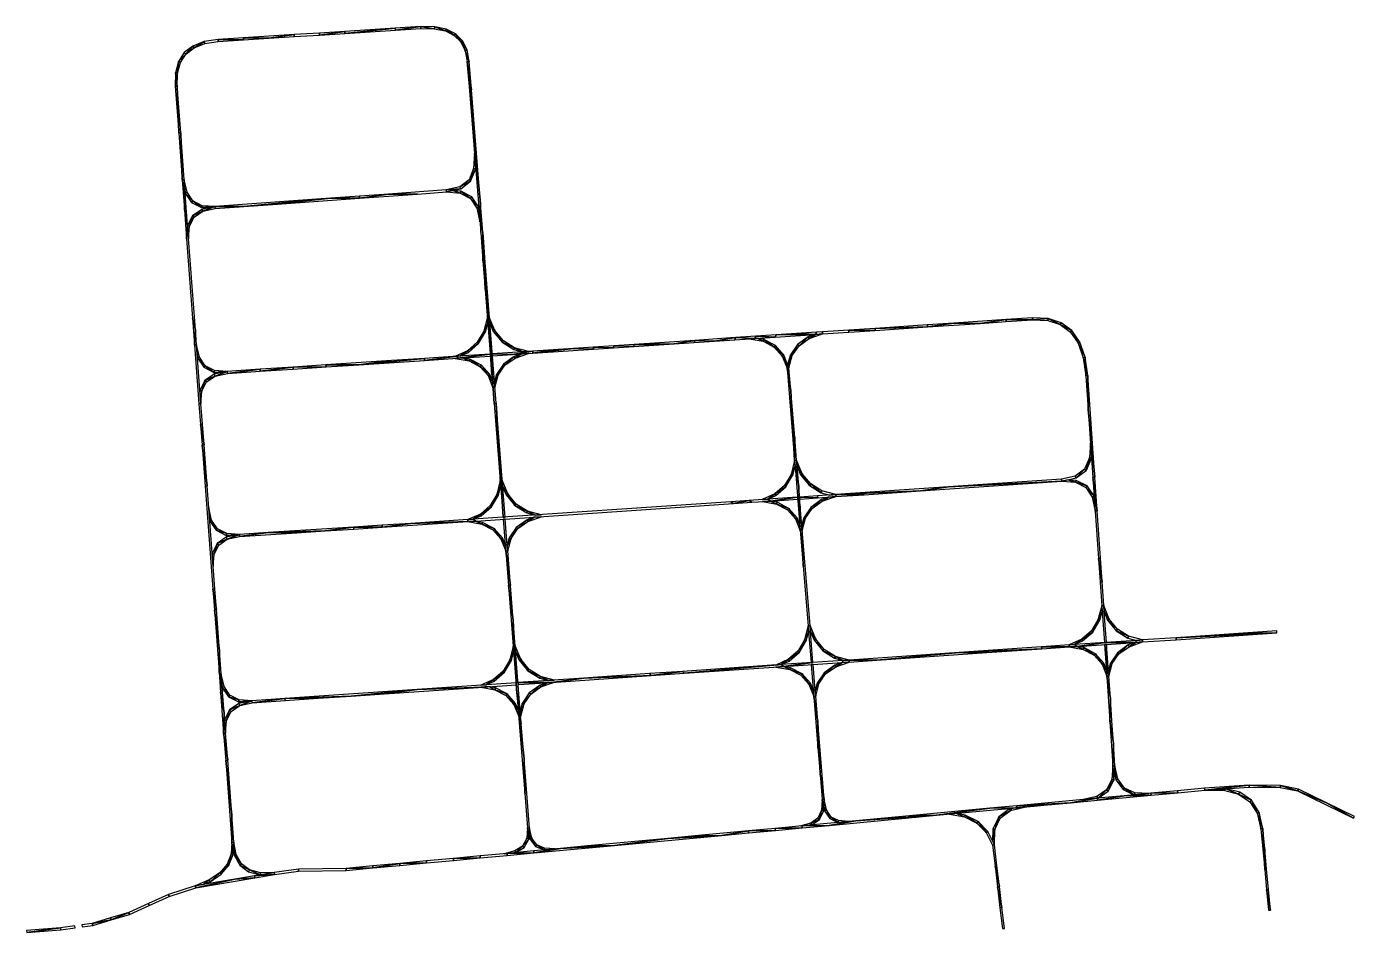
# Model space of a CAD drawing. Extents: x -4169 to 2221, y -6508 to 574.
# Drawn here: x 686 to 2014, y -3511 to -2605 of the extents above; entities that cross this region are included whole.
import ezdxf

# ---------------------------------------------------------------- set-up
doc = ezdxf.new("R2010")
doc.units = 0

msp = doc.modelspace()

# ---------------------------------------------------------------- linework, layer by layer
at = {"layer": 'mg_to_dxf', "color": 40}
for points in [[(953.34, -2613.5), (953.34, -2613.5), (902.67, -2616.74), (928.13, -2617.12)], [(928.13, -2617.12), (928.13, -2617.12), (953.46, -2615.5), (953.34, -2613.5)], [(953.34, -2613.5), (953.46, -2615.5), (978.8, -2613.88), (978.67, -2611.89)], [(978.8, -2613.88), (978.8, -2613.88), (1004, -2610.27), (978.67, -2611.89)], [(1004.13, -2612.26), (1004.13, -2612.26), (1004, -2610.27), (978.8, -2613.88)], [(1004, -2610.27), (1004, -2610.27), (1004.13, -2612.26), (1054.67, -2607.03)], [(1054.67, -2607.03), (1054.67, -2607.03), (1004.13, -2612.26), (1054.8, -2609.03)], [(1054.67, -2607.03), (1054.67, -2607.03), (1054.8, -2609.03), (1080.01, -2605.41)], [(1080.01, -2605.41), (1080.01, -2605.41), (1054.8, -2609.03), (1080.14, -2607.41)], [(1093.56, -2607.55), (1080.01, -2605.41), (1080.14, -2607.41)], [(1093.56, -2607.55), (1094.03, -2605.57), (1080.01, -2605.41)], [(1093.56, -2607.55), (1104.71, -2609.84), (1094.03, -2605.57)], [(1104.71, -2609.84), (1105.69, -2607.99), (1094.03, -2605.57)], [(1104.71, -2609.84), (1113.59, -2614.27), (1105.69, -2607.99)], [(1114.97, -2612.67), (1105.69, -2607.99), (1113.59, -2614.27)], [(1120.2, -2620.84), (1114.97, -2612.67), (1113.59, -2614.27)], [(1121.89, -2619.61), (1114.97, -2612.67), (1120.2, -2620.84)], [(845.16, -2632.89), (852.07, -2624.85), (843.56, -2631.5)], [(845.16, -2632.89), (853.3, -2626.55), (852.07, -2624.85)], [(852.07, -2624.85), (853.3, -2626.55), (863.33, -2620.47)], [(853.3, -2626.55), (864.07, -2622.38), (863.33, -2620.47)], [(863.33, -2620.47), (864.07, -2622.38), (877.46, -2620.36), (877.33, -2618.36)], [(902.67, -2616.74), (902.67, -2616.74), (877.33, -2618.36), (902.8, -2618.74)], [(902.8, -2618.74), (902.8, -2618.74), (877.33, -2618.36), (877.46, -2620.36)], [(928.13, -2617.12), (928.13, -2617.12), (902.67, -2616.74), (902.8, -2618.74)], [(1124.54, -2629.56), (1121.89, -2619.61), (1120.2, -2620.84)], [(1124.54, -2629.56), (1126.43, -2628.81), (1121.89, -2619.61)], [(1124.54, -2629.56), (1128.61, -2640.27), (1126.43, -2628.81)], [(1124.54, -2629.56), (1126.61, -2640.43), (1128.61, -2640.27)], [(837.79, -2640.4), (834.76, -2651.58), (836.75, -2652.05)], [(837.79, -2640.4), (836.75, -2652.05), (839.64, -2641.39)], [(845.16, -2632.89), (843.56, -2631.5), (837.79, -2640.4)], [(845.16, -2632.89), (837.79, -2640.4), (839.64, -2641.39)], [(1130.85, -2668.75), (1128.61, -2640.27), (1126.61, -2640.43)], [(1140.05, -2811.32), (1139.81, -2782.69), (1126.61, -2640.43)], [(1139.81, -2782.69), (1130.85, -2668.75), (1126.61, -2640.43)], [(834.76, -2651.58), (834.48, -2665.01), (836.48, -2664.86)], [(834.76, -2651.58), (836.48, -2664.86), (836.75, -2652.05)], [(837.99, -2711.83), (837.99, -2711.83), (836.48, -2664.86), (834.48, -2665.01)], [(836.48, -2664.86), (836.48, -2664.86), (837.99, -2711.83), (839.99, -2711.81)], [(837.99, -2711.83), (837.99, -2711.83), (841.5, -2758.66), (839.99, -2711.81)], [(839.99, -2711.81), (839.99, -2711.81), (841.5, -2758.66), (843.51, -2758.75)], [(1132.92, -2747.48), (1135.04, -2747.55), (1133.84, -2732.31)], [(1130.03, -2760.02), (1132.92, -2747.48), (1128.43, -2758.62)], [(1130.03, -2760.02), (1135, -2748.22), (1132.92, -2747.48)], [(1135, -2748.22), (1135.04, -2747.55), (1132.92, -2747.48)], [(843.71, -2788.23), (843.71, -2788.23), (843.51, -2758.75), (841.5, -2758.66)], [(843.71, -2788.23), (843.71, -2788.23), (846.93, -2804.38), (843.51, -2758.75)], [(846.32, -2771.1), (843.51, -2758.75), (844.5, -2771.97)], [(1119.1, -2765.73), (1130.03, -2760.02), (1128.43, -2758.62)], [(1119.1, -2765.73), (1120.1, -2767.54), (1130.03, -2760.02)], [(852.26, -2779.75), (846.32, -2771.1), (844.5, -2771.97)], [(852.26, -2779.75), (844.5, -2771.97), (850.87, -2781.29)], [(1018.8, -2775.05), (1018.8, -2775.05), (989.89, -2777.13), (1018.95, -2777.05)], [(1018.8, -2775.05), (1018.8, -2775.05), (1018.95, -2777.05), (1047.72, -2772.97)], [(1047.72, -2772.97), (1047.72, -2772.97), (1018.95, -2777.05), (1076.78, -2772.89)], [(1047.72, -2772.97), (1076.78, -2772.89), (1105.7, -2770.81), (1105.55, -2768.82)], [(1119.1, -2765.73), (1105.55, -2768.82), (1120.1, -2767.54)], [(1120.1, -2767.54), (1105.55, -2768.82), (1105.7, -2770.81)], [(1119.52, -2771.88), (1112.24, -2769.33), (1105.7, -2770.81)], [(1120.27, -2769.94), (1112.24, -2769.33), (1119.52, -2771.88)], [(1129.72, -2777.24), (1120.27, -2769.94), (1119.52, -2771.88)], [(1129.72, -2777.24), (1131.11, -2775.59), (1120.27, -2769.94)], [(1129.72, -2777.24), (1137.96, -2785.7), (1131.11, -2775.59)], [(843.71, -2788.23), (843.71, -2788.23), (845.93, -2817.8), (846.93, -2804.38)], [(852.26, -2779.75), (850.87, -2781.29), (860.85, -2786.43)], [(862, -2790.06), (861, -2788.25), (851.87, -2794.58)], [(852.26, -2779.75), (860.85, -2786.43), (861.59, -2784.51)], [(860.85, -2786.43), (874.23, -2785.45), (861.59, -2784.51)], [(860.85, -2786.43), (867.32, -2786.91), (874.23, -2785.45)], [(862, -2790.06), (874.23, -2785.45), (861, -2788.25)], [(862, -2790.06), (874.36, -2787.44), (874.23, -2785.45)], [(874.23, -2785.45), (903.28, -2785.36), (989.89, -2777.13)], [(874.36, -2787.44), (903.28, -2785.36), (874.23, -2785.45)], [(903.28, -2785.36), (932.2, -2783.29), (989.89, -2777.13)], [(932.2, -2783.29), (1018.95, -2777.05), (989.89, -2777.13)], [(1129.72, -2777.24), (1136.29, -2786.89), (1137.96, -2785.7)], [(1136.29, -2786.89), (1138.08, -2786.3), (1137.96, -2785.7)], [(1136.29, -2786.89), (1139.22, -2800.82), (1138.08, -2786.3)], [(1142.29, -2839.8), (1142.05, -2811.17), (1139.81, -2782.69), (1140.05, -2811.32)], [(851.87, -2794.58), (846.93, -2804.38), (848.86, -2805.1)], [(851.87, -2794.58), (848.86, -2805.1), (853.48, -2795.96)], [(862, -2790.06), (851.87, -2794.58), (853.48, -2795.96)], [(854.74, -2908.69), (846.93, -2804.38), (845.93, -2817.8), (851.87, -2897.07)], [(846.93, -2804.38), (847.92, -2817.62), (848.86, -2805.1)], [(1155.48, -2982.06), (1142.05, -2811.17), (1153.49, -2982.2)], [(1142.05, -2811.17), (1142.05, -2811.17), (1151.25, -2953.72), (1153.49, -2982.2)], [(1144.53, -2868.28), (1144.53, -2868.28), (1151.25, -2953.72), (1142.05, -2811.17)], [(1144.53, -2868.28), (1144.53, -2868.28), (1142.05, -2811.17), (1142.29, -2839.8)], [(853.85, -2923.5), (854.74, -2908.69), (851.87, -2897.07)], [(855.86, -2923.59), (854.74, -2908.69), (853.85, -2923.5)], [(1143.2, -2910), (1147.17, -2901.87), (1146.72, -2896.12)], [(1144.98, -2910.53), (1147.17, -2901.87), (1143.2, -2910)], [(1154.36, -2909.31), (1148.7, -2895.83), (1149.19, -2902)], [(1154.36, -2909.31), (1149.19, -2902), (1152.66, -2910.27)], [(1508.3, -2908.93), (1534.58, -2909.18), (1534.53, -2907.18)], [(1534.53, -2907.18), (1587.07, -2905.68), (1586.99, -2903.68)], [(1534.58, -2909.18), (1587.07, -2905.68), (1534.53, -2907.18)], [(1586.99, -2903.68), (1586.99, -2903.68), (1587.07, -2905.68), (1613.22, -2901.94)], [(1639.56, -2902.18), (1639.56, -2902.18), (1613.22, -2901.94), (1587.07, -2905.68)], [(1639.56, -2902.18), (1639.56, -2902.18), (1665.69, -2898.44), (1613.22, -2901.94)], [(1639.56, -2902.18), (1639.56, -2902.18), (1665.8, -2900.44), (1665.69, -2898.44)], [(1665.69, -2898.44), (1692.05, -2898.69), (1691.92, -2896.69)], [(1665.8, -2900.44), (1692.05, -2898.69), (1665.69, -2898.44)], [(1707.68, -2897.35), (1691.92, -2896.69), (1692.05, -2898.69)], [(1707.68, -2897.35), (1692.05, -2898.69), (1707.2, -2899.33)], [(1719.84, -2903.44), (1707.68, -2897.35), (1707.2, -2899.33)], [(1719.84, -2903.44), (1720.83, -2901.59), (1707.68, -2897.35)], [(1719.84, -2903.44), (1731.37, -2909.42), (1720.83, -2901.59)], [(1719.84, -2903.44), (1729.98, -2911.02), (1731.37, -2909.42)], [(1136.63, -2921.14), (1127, -2929.53), (1138.03, -2922.32)], [(1136.63, -2921.14), (1138.03, -2922.32), (1143.2, -2910)], [(1143.2, -2910), (1138.03, -2922.32), (1144.98, -2910.53)], [(1154.36, -2909.31), (1152.66, -2910.27), (1162.77, -2919.55)], [(1162.77, -2919.55), (1152.66, -2910.27), (1161.5, -2921.02)], [(1161.5, -2921.02), (1173.94, -2926.54), (1162.77, -2919.55)], [(1161.5, -2921.02), (1173.25, -2928.36), (1173.94, -2926.54)], [(1354.42, -2919.18), (1354.42, -2919.18), (1293.57, -2923.24), (1333.52, -2922.58)], [(1353.72, -2921.23), (1353.72, -2921.23), (1354.42, -2919.18), (1333.52, -2922.58)], [(1353.72, -2921.23), (1353.72, -2921.23), (1373.92, -2919.89), (1354.42, -2919.18)], [(1354.42, -2919.18), (1354.42, -2919.18), (1373.92, -2919.89), (1394.98, -2916.48)], [(1394.98, -2916.48), (1394.98, -2916.48), (1373.92, -2919.89), (1394.11, -2918.54)], [(1414.31, -2917.19), (1394.98, -2916.48), (1394.11, -2918.54)], [(1415.26, -2915.13), (1394.98, -2916.48), (1414.31, -2917.19)], [(1422.69, -2920.13), (1416.56, -2917.04), (1408.63, -2917.56)], [(1434.5, -2915.85), (1434.5, -2915.85), (1415.26, -2915.13), (1414.31, -2917.19)], [(1435.54, -2913.78), (1435.54, -2913.78), (1415.26, -2915.13), (1434.5, -2915.85)], [(1423.36, -2918.29), (1416.56, -2917.04), (1422.69, -2920.13)], [(1433.68, -2925.89), (1423.36, -2918.29), (1422.69, -2920.13)], [(1433.68, -2925.89), (1434.96, -2924.37), (1423.36, -2918.29)], [(1474.9, -2913.16), (1474.9, -2913.16), (1435.54, -2913.78), (1434.5, -2915.85)], [(1455.82, -2912.42), (1455.82, -2912.42), (1435.54, -2913.78), (1474.9, -2913.16)], [(1455.82, -2912.42), (1455.82, -2912.42), (1474.9, -2913.16), (1476.1, -2911.07)], [(1458.46, -2924.53), (1467.76, -2915.63), (1457.06, -2923.32)], [(1468.58, -2917.32), (1467.76, -2915.63), (1458.46, -2924.53)], [(1468.58, -2917.32), (1474.9, -2913.16), (1467.76, -2915.63)], [(1468.58, -2917.32), (1482.09, -2912.68), (1474.9, -2913.16)], [(1476.1, -2911.07), (1474.9, -2913.16), (1482.09, -2912.68), (1482.07, -2910.68)], [(1482.07, -2910.68), (1482.09, -2912.68), (1508.34, -2910.93), (1508.3, -2908.93)], [(1508.34, -2910.93), (1534.58, -2909.18), (1508.3, -2908.93)], [(1731.37, -2909.42), (1729.98, -2911.02), (1739.31, -2920.84)], [(1729.98, -2911.02), (1737.61, -2922.07), (1739.31, -2920.84)], [(1737.61, -2922.07), (1744.63, -2935.84), (1739.31, -2920.84)], [(1742.74, -2936.58), (1744.63, -2935.84), (1737.61, -2922.07)], [(855.86, -2923.59), (853.85, -2923.5), (858.28, -2982.64), (860.27, -2982.46)], [(858.67, -2935.94), (855.86, -2923.59), (856.85, -2936.81)], [(1083.85, -2937.2), (1083.85, -2937.2), (1084, -2939.19), (1116.73, -2935.01)], [(1116.73, -2935.01), (1116.73, -2935.01), (1084, -2939.19), (1116.88, -2937.01)], [(1127, -2929.53), (1114.33, -2935.17), (1119.72, -2934.81)], [(1116.73, -2935.01), (1116.73, -2935.01), (1116.88, -2937.01), (1149.61, -2932.83)], [(1149.61, -2932.83), (1149.61, -2932.83), (1116.88, -2937.01), (1149.76, -2934.83)], [(1127, -2929.53), (1119.72, -2934.81), (1127.84, -2931.2)], [(1138.03, -2922.32), (1127, -2929.53), (1127.84, -2931.2)], [(1171.95, -2933.35), (1171.95, -2933.35), (1192.16, -2930), (1151.6, -2932.7)], [(1171.95, -2933.35), (1171.95, -2933.35), (1151.6, -2932.7), (1151.76, -2934.69)], [(1164.26, -2944.13), (1173.56, -2935.23), (1162.86, -2942.93)], [(1164.26, -2944.13), (1174.38, -2936.93), (1173.56, -2935.23)], [(1171.95, -2933.35), (1171.95, -2933.35), (1192.15, -2932), (1192.16, -2930)], [(1173.25, -2928.36), (1181.9, -2930.68), (1173.94, -2926.54)], [(1174.38, -2936.93), (1180.69, -2932.76), (1173.56, -2935.23)], [(1173.94, -2926.54), (1181.9, -2930.68), (1187.87, -2930.28)], [(1174.38, -2936.93), (1187.89, -2932.28), (1180.69, -2932.76)], [(1252.74, -2927.96), (1232.73, -2927.29), (1192.15, -2932)], [(1232.73, -2927.29), (1212.45, -2928.64), (1192.15, -2932)], [(1212.45, -2928.64), (1192.16, -2930), (1192.15, -2932)], [(1253.01, -2925.94), (1253.01, -2925.94), (1232.73, -2927.29), (1252.74, -2927.96)], [(1253.01, -2925.94), (1253.01, -2925.94), (1252.74, -2927.96), (1272.93, -2926.62)], [(1253.01, -2925.94), (1253.01, -2925.94), (1272.93, -2926.62), (1273.29, -2924.59)], [(1293.13, -2925.27), (1273.29, -2924.59), (1272.93, -2926.62)], [(1293.57, -2923.24), (1273.29, -2924.59), (1293.13, -2925.27)], [(1313.33, -2923.92), (1313.33, -2923.92), (1293.57, -2923.24), (1293.13, -2925.27)], [(1333.52, -2922.58), (1333.52, -2922.58), (1293.57, -2923.24), (1313.33, -2923.92)], [(1433.68, -2925.89), (1443.32, -2933.83), (1434.96, -2924.37)], [(1433.68, -2925.89), (1441.6, -2934.83), (1443.32, -2933.83)], [(1441.6, -2934.83), (1447.07, -2943.23), (1443.32, -2933.83)], [(1441.6, -2934.83), (1446.46, -2946.95), (1447.07, -2943.23)], [(1449.96, -2933.76), (1447.07, -2943.23), (1448.44, -2946.65)], [(1449.96, -2933.76), (1448.44, -2946.65), (1451.75, -2934.3)], [(1457.06, -2923.32), (1449.96, -2933.76), (1451.75, -2934.3)], [(1457.06, -2923.32), (1451.75, -2934.3), (1458.46, -2924.53)], [(864.61, -2944.59), (858.67, -2935.94), (856.85, -2936.81)], [(864.61, -2944.59), (856.85, -2936.81), (863.22, -2946.13)], [(864.61, -2944.59), (863.22, -2946.13), (873.2, -2951.27)], [(864.61, -2944.59), (873.2, -2951.27), (873.94, -2949.35)], [(886.58, -2950.29), (886.58, -2950.29), (886.71, -2952.29), (919.46, -2948.11)], [(919.59, -2950.1), (919.59, -2950.1), (919.46, -2948.11), (886.71, -2952.29)], [(919.46, -2948.11), (919.46, -2948.11), (919.59, -2950.1), (952.33, -2945.93)], [(952.33, -2945.93), (952.33, -2945.93), (919.59, -2950.1), (952.48, -2947.92)], [(985.36, -2945.74), (985.36, -2945.74), (985.21, -2943.74), (952.33, -2945.93)], [(952.33, -2945.93), (952.33, -2945.93), (952.48, -2947.92), (985.36, -2945.74)], [(1050.97, -2939.38), (985.21, -2943.74), (1018.24, -2943.56)], [(985.36, -2945.74), (985.36, -2945.74), (1018.24, -2943.56), (985.21, -2943.74)], [(1084, -2939.19), (1084, -2939.19), (1083.85, -2937.2), (1018.24, -2943.56)], [(1083.85, -2937.2), (1050.97, -2939.38), (1018.24, -2943.56)], [(1128.49, -2939.74), (1122.36, -2936.64), (1114.43, -2937.17)], [(1129.16, -2937.89), (1122.36, -2936.64), (1128.49, -2939.74)], [(1139.48, -2945.49), (1129.16, -2937.89), (1128.49, -2939.74)], [(1139.48, -2945.49), (1140.76, -2943.98), (1129.16, -2937.89)], [(1139.48, -2945.49), (1149.12, -2953.43), (1140.76, -2943.98)], [(1139.48, -2945.49), (1147.4, -2954.43), (1149.12, -2953.43)], [(1164.26, -2944.13), (1162.86, -2942.93), (1155.76, -2953.37)], [(1164.26, -2944.13), (1155.76, -2953.37), (1157.55, -2953.91)], [(1446.46, -2946.95), (1448.44, -2946.65), (1447.07, -2943.23)], [(1450.34, -2969.75), (1450.34, -2969.75), (1448.44, -2946.65), (1446.46, -2946.95)], [(1450.34, -2969.75), (1450.34, -2969.75), (1446.46, -2946.95), (1454.05, -3039.35)], [(1742.74, -2936.58), (1745.36, -2954.57), (1744.63, -2935.84)], [(1744.63, -2935.84), (1745.36, -2954.57), (1747.35, -2954.43)], [(864.22, -2959.42), (859.28, -2969.22), (861.21, -2969.94)], [(864.22, -2959.42), (861.21, -2969.94), (865.82, -2960.81)], [(874.35, -2954.9), (873.35, -2953.1), (864.22, -2959.42)], [(874.35, -2954.9), (864.22, -2959.42), (865.82, -2960.81)], [(873.2, -2951.27), (886.58, -2950.29), (873.94, -2949.35)], [(873.2, -2951.27), (879.67, -2951.76), (886.58, -2950.29)], [(874.35, -2954.9), (886.58, -2950.29), (873.35, -2953.1)], [(874.35, -2954.9), (886.71, -2952.29), (886.58, -2950.29)], [(1147.4, -2954.43), (1151.74, -2960), (1149.12, -2953.43)], [(1147.4, -2954.43), (1152.26, -2966.56), (1151.74, -2960)], [(1155.76, -2953.37), (1153.8, -2960.72), (1154.24, -2966.25)], [(1155.76, -2953.37), (1154.24, -2966.25), (1157.55, -2953.91)], [(1747.71, -2988.44), (1747.71, -2988.44), (1747.35, -2954.43), (1745.36, -2954.57)], [(1754.38, -3055.86), (1754.38, -3055.86), (1747.35, -2954.43), (1747.71, -2988.44)], [(859.28, -2969.22), (860.27, -2982.46), (861.21, -2969.94)], [(1454.14, -3015.96), (1454.14, -3015.96), (1450.34, -2969.75), (1454.05, -3039.35)], [(858.28, -2982.64), (859.82, -3003.23), (861.81, -3003.04), (860.27, -2982.46)], [(1160.21, -3067.65), (1155.48, -2982.06), (1153.49, -2982.2)], [(1164.44, -3095.99), (1155.48, -2982.06), (1162.44, -3096.13)], [(1162.44, -3096.13), (1155.48, -2982.06), (1160.21, -3067.65)], [(1754.38, -3055.86), (1754.38, -3055.86), (1747.71, -2988.44), (1752.4, -3056.16)], [(861.81, -3003.04), (859.82, -3003.23), (863.35, -3023.63)], [(859.82, -3003.23), (861.36, -3023.81), (863.35, -3023.63)], [(863.35, -3023.63), (861.36, -3023.81), (866.44, -3064.8)], [(861.36, -3023.81), (864.45, -3064.98), (866.44, -3064.8)], [(1454.14, -3015.96), (1454.14, -3015.96), (1454.05, -3039.35), (1456.04, -3039.07)], [(1749.09, -3036.7), (1751.06, -3036.77), (1750, -3021.53)], [(1450.58, -3053.21), (1454.51, -3045.13), (1454.05, -3039.35)], [(1456.53, -3045.23), (1456.04, -3039.07), (1454.05, -3039.35), (1454.51, -3045.13)], [(1461.74, -3052.52), (1456.04, -3039.07), (1456.53, -3045.23)], [(1749.09, -3036.7), (1743.96, -3047.83), (1745.56, -3049.23)], [(1749.09, -3036.7), (1745.56, -3049.23), (1751.06, -3036.77)], [(1751.06, -3036.77), (1745.56, -3049.23), (1751.02, -3037.44)], [(1450.58, -3053.21), (1444.01, -3064.35), (1452.36, -3053.74)], [(1452.36, -3053.74), (1444.01, -3064.35), (1445.41, -3065.53)], [(1450.58, -3053.21), (1452.36, -3053.74), (1454.51, -3045.13)], [(1458.15, -3065.13), (1458.15, -3065.13), (1454.51, -3045.13), (1459.39, -3104.98)], [(1458.15, -3065.13), (1458.15, -3065.13), (1456.53, -3045.23), (1454.51, -3045.13)], [(1461.74, -3052.52), (1456.53, -3045.23), (1460.05, -3053.48)], [(1461.74, -3052.52), (1460.05, -3053.48), (1468.89, -3064.23)], [(1461.74, -3052.52), (1468.89, -3064.23), (1470.15, -3062.76)], [(1721.08, -3058.03), (1721.21, -3060.02), (1735.62, -3056.75), (1734.62, -3054.94)], [(1743.96, -3047.83), (1734.62, -3054.94), (1735.62, -3056.75)], [(1743.96, -3047.83), (1735.62, -3056.75), (1745.56, -3049.23)], [(866.44, -3064.8), (864.45, -3064.98), (872.16, -3167.9), (874.15, -3167.72)], [(1156.04, -3073.3), (1160.01, -3065.17), (1159.56, -3059.41)], [(1157.82, -3073.83), (1160.01, -3065.17), (1156.04, -3073.3)], [(1167.19, -3072.61), (1161.54, -3059.13), (1162.03, -3065.3)], [(1167.19, -3072.61), (1162.03, -3065.3), (1165.5, -3073.57)], [(1444.01, -3064.35), (1434.39, -3072.74), (1445.41, -3065.53)], [(1445.41, -3065.53), (1434.39, -3072.74), (1435.23, -3074.41)], [(1458.15, -3065.13), (1458.15, -3065.13), (1459.39, -3104.98), (1459.77, -3085.03)], [(1468.89, -3064.23), (1480.63, -3071.57), (1470.15, -3062.76)], [(1470.15, -3062.76), (1480.63, -3071.57), (1481.32, -3069.75)], [(1608.16, -3065.74), (1608.16, -3065.74), (1495.25, -3073.46), (1579.99, -3069.67)], [(1608.16, -3065.74), (1608.16, -3065.74), (1579.99, -3069.67), (1721.21, -3060.02)], [(1721.08, -3058.03), (1721.08, -3058.03), (1608.16, -3065.74), (1721.21, -3060.02)], [(1735.05, -3061.1), (1727.76, -3058.54), (1721.21, -3060.02)], [(1735.05, -3061.1), (1735.79, -3059.15), (1727.76, -3058.54)], [(1735.05, -3061.1), (1746.64, -3064.8), (1735.79, -3059.15)], [(1745.25, -3066.45), (1746.64, -3064.8), (1735.05, -3061.1)], [(1745.25, -3066.45), (1753.62, -3074.97), (1746.64, -3064.8)], [(1751.82, -3076.1), (1753.62, -3074.97), (1745.25, -3066.45)], [(1754.38, -3055.86), (1754.38, -3055.86), (1752.4, -3056.16), (1756.73, -3089.67)], [(1754.75, -3090.03), (1756.73, -3089.67), (1752.4, -3056.16)], [(1393.01, -3082.38), (1390.33, -3080.55), (1132.6, -3098.09), (1135.17, -3099.93)], [(1149.47, -3084.44), (1150.87, -3085.62), (1156.04, -3073.3)], [(1156.04, -3073.3), (1150.87, -3085.62), (1157.82, -3073.83)], [(1167.19, -3072.61), (1165.5, -3073.57), (1174.34, -3084.32)], [(1167.19, -3072.61), (1174.34, -3084.32), (1175.61, -3082.85)], [(1408.74, -3079.3), (1390.33, -3080.55), (1393.01, -3082.38)], [(1411.42, -3081.12), (1408.74, -3079.3), (1393.01, -3082.38)], [(1427.15, -3078.05), (1408.74, -3079.3), (1411.42, -3081.12), (1429.84, -3079.87)], [(1434.39, -3072.74), (1421.72, -3078.41), (1427.15, -3078.05)], [(1421.86, -3080.41), (1435.88, -3082.95), (1429.84, -3079.87)], [(1435.23, -3074.41), (1434.39, -3072.74), (1427.15, -3078.05)], [(1427.15, -3078.05), (1429.84, -3079.87), (1456.99, -3076.04)], [(1429.84, -3079.87), (1457.15, -3078.03), (1456.99, -3076.04)], [(1429.84, -3079.87), (1435.88, -3082.95), (1436.55, -3081.1)], [(1448.14, -3087.19), (1436.55, -3081.1), (1435.88, -3082.95)], [(1477.12, -3074.68), (1458.98, -3075.9), (1477.2, -3076.68)], [(1477.2, -3076.68), (1458.98, -3075.9), (1459.14, -3077.9)], [(1471.65, -3087.34), (1480.95, -3078.44), (1470.24, -3086.14)], [(1471.65, -3087.34), (1481.76, -3080.13), (1480.95, -3078.44)], [(1495.25, -3075.46), (1495.25, -3073.46), (1477.12, -3074.68), (1477.2, -3076.68)], [(1480.63, -3071.57), (1489.31, -3073.86), (1495.25, -3073.46), (1481.32, -3069.75)], [(1481.76, -3080.13), (1488.05, -3075.95), (1480.95, -3078.44)], [(1481.76, -3080.13), (1495.25, -3075.46), (1488.05, -3075.95)], [(1579.99, -3069.67), (1579.99, -3069.67), (1495.25, -3073.46), (1523.5, -3073.53)], [(1523.5, -3073.53), (1523.5, -3073.53), (1495.25, -3073.46), (1495.25, -3075.46)], [(1751.82, -3076.1), (1753.75, -3075.58), (1753.62, -3074.97)], [(1751.82, -3076.1), (1754.75, -3090.03), (1753.75, -3075.58)], [(870.88, -3098.94), (868.07, -3086.59), (869.06, -3099.81)], [(1139.84, -3092.83), (1127.19, -3098.45), (1132.6, -3098.09)], [(1139.84, -3092.83), (1132.6, -3098.09), (1140.68, -3094.5)], [(1149.47, -3084.44), (1139.84, -3092.83), (1150.87, -3085.62)], [(1150.87, -3085.62), (1139.84, -3092.83), (1140.68, -3094.5)], [(1174.34, -3084.32), (1186.78, -3089.84), (1175.61, -3082.85)], [(1174.34, -3084.32), (1186.09, -3091.66), (1186.78, -3089.84)], [(1186.09, -3091.66), (1194.66, -3093.93), (1186.78, -3089.84)], [(1186.78, -3089.84), (1194.66, -3093.93), (1200.67, -3093.52)], [(1448.14, -3087.19), (1435.88, -3082.95), (1446.87, -3088.7)], [(1454.79, -3097.64), (1448.14, -3087.19), (1446.87, -3088.7)], [(1454.79, -3097.64), (1456.5, -3096.64), (1448.14, -3087.19)], [(1459.77, -3085.03), (1459.39, -3104.98), (1461.4, -3104.93)], [(1471.65, -3087.34), (1470.24, -3086.14), (1463.14, -3096.58)], [(1471.65, -3087.34), (1463.14, -3096.58), (1464.94, -3097.12)], [(1754.75, -3090.03), (1758.03, -3137.33), (1760.01, -3137), (1756.73, -3089.67)], [(870.88, -3098.94), (869.06, -3099.81), (875.43, -3109.13)], [(870.88, -3098.94), (875.43, -3109.13), (876.82, -3107.59)], [(875.43, -3109.13), (886.15, -3112.35), (876.82, -3107.59)], [(984.56, -3109.72), (984.56, -3109.72), (1012.99, -3105.87), (927.34, -3111.43)], [(1013.1, -3107.86), (1013.1, -3107.86), (1012.99, -3105.87), (984.56, -3109.72)], [(1041.54, -3104.01), (1012.99, -3105.87), (1041.65, -3106.01)], [(1012.99, -3105.87), (1012.99, -3105.87), (1013.1, -3107.86), (1041.65, -3106.01)], [(1070.09, -3102.16), (1041.54, -3104.01), (1041.65, -3106.01)], [(1127.28, -3100.45), (1070.09, -3102.16), (1041.65, -3106.01)], [(1127.19, -3098.45), (1070.09, -3102.16), (1127.28, -3100.45)], [(1135.17, -3099.93), (1132.6, -3098.09), (1127.19, -3098.45), (1127.28, -3100.45)], [(1141.33, -3103.04), (1135.17, -3099.93), (1127.28, -3100.45)], [(1142, -3101.19), (1135.17, -3099.93), (1141.33, -3103.04)], [(1153.6, -3107.28), (1142, -3101.19), (1141.33, -3103.04)], [(1153.6, -3107.28), (1141.33, -3103.04), (1152.32, -3108.79)], [(1160.24, -3117.73), (1153.6, -3107.28), (1152.32, -3108.79)], [(1160.24, -3117.73), (1161.96, -3116.73), (1153.6, -3107.28)], [(1164.58, -3123.3), (1166.64, -3124.02), (1164.6, -3097.99), (1162.6, -3098.12)], [(1175.7, -3106.23), (1168.59, -3116.67), (1170.39, -3117.21)], [(1177.1, -3107.43), (1175.7, -3106.23), (1170.39, -3117.21)], [(1177.1, -3107.43), (1186.4, -3098.53), (1175.7, -3106.23)], [(1177.1, -3107.43), (1187.22, -3100.22), (1186.4, -3098.53)], [(1187.22, -3100.22), (1193.48, -3096.02), (1186.4, -3098.53)], [(1187.22, -3100.22), (1200.72, -3095.52), (1193.48, -3096.02)], [(1454.79, -3097.64), (1459.17, -3103.22), (1456.5, -3096.64)], [(1454.79, -3097.64), (1459.69, -3109.76), (1459.17, -3103.22)], [(1459.39, -3104.98), (1462.65, -3144.88), (1461.4, -3104.93)], [(1463.14, -3096.58), (1461.22, -3103.79), (1461.68, -3109.44)], [(1461.4, -3104.93), (1462.65, -3144.88), (1464.64, -3144.73)], [(1463.14, -3096.58), (1461.68, -3109.44), (1464.94, -3097.12)], [(875.43, -3109.13), (885.41, -3114.27), (886.15, -3112.35)], [(886.56, -3117.9), (885.56, -3116.09), (876.43, -3122.42)], [(886.56, -3117.9), (876.43, -3122.42), (878.03, -3123.8)], [(885.41, -3114.27), (898.79, -3113.29), (886.15, -3112.35)], [(885.41, -3114.27), (891.88, -3114.75), (898.79, -3113.29)], [(886.56, -3117.9), (898.79, -3113.29), (885.56, -3116.09)], [(886.56, -3117.9), (898.92, -3115.28), (898.79, -3113.29)], [(927.34, -3111.43), (927.34, -3111.43), (898.79, -3113.29), (898.92, -3115.28)], [(927.34, -3111.43), (927.34, -3111.43), (898.92, -3115.28), (956.01, -3111.57)], [(984.56, -3109.72), (984.56, -3109.72), (927.34, -3111.43), (956.01, -3111.57)], [(1160.24, -3117.73), (1164.58, -3123.3), (1161.96, -3116.73)], [(1160.24, -3117.73), (1165.1, -3129.86), (1164.58, -3123.3)], [(1170.39, -3117.21), (1168.59, -3116.67), (1166.64, -3124.02)], [(1170.39, -3117.21), (1166.64, -3124.02), (1167.08, -3129.55)], [(876.43, -3122.42), (871.49, -3132.22), (873.42, -3132.94)], [(871.49, -3132.22), (872.48, -3145.46), (873.42, -3132.94)], [(876.43, -3122.42), (873.42, -3132.94), (878.03, -3123.8)], [(1166.64, -3124.02), (1164.58, -3123.3), (1165.1, -3129.86), (1167.08, -3129.55)], [(1169.8, -3164.21), (1169.8, -3164.21), (1167.08, -3129.55), (1165.1, -3129.86)], [(1169.8, -3164.21), (1169.8, -3164.21), (1165.1, -3129.86), (1167.82, -3164.46)], [(1462.65, -3144.88), (1467.52, -3204.72), (1469.51, -3204.43), (1464.64, -3144.73)], [(1760.01, -3137), (1758.03, -3137.33), (1761.65, -3160.67)], [(1758.03, -3137.33), (1759.67, -3160.97), (1761.65, -3160.67)], [(1761.65, -3160.67), (1759.67, -3160.97), (1761.31, -3184.62), (1763.29, -3184.34)], [(872.16, -3167.9), (872.16, -3167.9), (875.69, -3188.3), (874.15, -3167.72)], [(873.7, -3188.48), (873.7, -3188.48), (875.69, -3188.3), (872.16, -3167.9)], [(1172.53, -3198.86), (1172.53, -3198.86), (1169.8, -3164.21), (1167.82, -3164.46)], [(1172.53, -3198.86), (1172.53, -3198.86), (1167.82, -3164.46), (1173.26, -3233.68)], [(1757.46, -3198.55), (1761.73, -3190.39), (1761.31, -3184.62)], [(1763.75, -3190.52), (1763.29, -3184.34), (1761.31, -3184.62), (1761.73, -3190.39)], [(1768.62, -3197.85), (1763.29, -3184.34), (1763.75, -3190.52)], [(873.7, -3188.48), (873.7, -3188.48), (878.77, -3229.47), (875.69, -3188.3)], [(878.32, -3250.23), (878.32, -3250.23), (878.77, -3229.47), (873.7, -3188.48)], [(1175.98, -3268.28), (1175.98, -3268.28), (1172.53, -3198.86), (1173.26, -3233.68)], [(1172.53, -3198.86), (1172.53, -3198.86), (1175.98, -3268.28), (1180.7, -3302.83)], [(1752.29, -3210.86), (1757.46, -3198.55), (1750.89, -3209.68)], [(1752.29, -3210.86), (1759.24, -3199.07), (1757.46, -3198.55)], [(1759.24, -3199.07), (1761.73, -3190.39), (1757.46, -3198.55)], [(1761.73, -3190.39), (1763.89, -3221.37), (1765.88, -3221.24), (1763.75, -3190.52)], [(1768.62, -3197.85), (1763.75, -3190.52), (1766.92, -3198.81)], [(1768.62, -3197.85), (1766.92, -3198.81), (1777.03, -3208.09)], [(1777.03, -3208.09), (1766.92, -3198.81), (1775.77, -3209.56)], [(1464.06, -3218.59), (1467.99, -3210.49), (1467.52, -3204.72)], [(1465.84, -3219.12), (1467.99, -3210.49), (1464.06, -3218.59)], [(1467.99, -3210.49), (1470, -3210.59), (1469.51, -3204.43), (1467.52, -3204.72)], [(1470, -3210.59), (1467.99, -3210.49), (1470.46, -3241.42), (1472.45, -3241.29)], [(1475.21, -3217.9), (1469.51, -3204.43), (1470, -3210.59)], [(1475.21, -3217.9), (1470, -3210.59), (1473.52, -3218.86)], [(1741.27, -3218.07), (1752.29, -3210.86), (1750.89, -3209.68)], [(1741.27, -3218.07), (1742.11, -3219.74), (1752.29, -3210.86)], [(1775.77, -3209.56), (1788.2, -3215.08), (1777.03, -3208.09)], [(1775.77, -3209.56), (1787.51, -3216.9), (1788.2, -3215.08)], [(1835.75, -3218.49), (1936.56, -3211.58), (1835.69, -3216.49)], [(1835.69, -3216.49), (1936.56, -3211.58), (1869.27, -3214.19)], [(1869.27, -3214.19), (1936.56, -3211.58), (1902.85, -3211.88)], [(1902.85, -3211.88), (1936.56, -3211.58), (1936.43, -3209.58)], [(1169.05, -3238.75), (1173.02, -3230.62), (1172.57, -3224.86)], [(1180.2, -3238.06), (1174.55, -3224.58), (1175.04, -3230.75)], [(1458.89, -3230.91), (1464.06, -3218.59), (1457.49, -3229.73)], [(1458.89, -3230.91), (1465.84, -3219.12), (1464.06, -3218.59)], [(1475.21, -3217.9), (1473.52, -3218.86), (1483.63, -3228.14)], [(1483.63, -3228.14), (1473.52, -3218.86), (1482.36, -3229.61)], [(1618.65, -3231.3), (1618.65, -3231.3), (1701.2, -3227.64), (1701.1, -3225.64)], [(1646.21, -3231.41), (1646.21, -3231.41), (1701.2, -3227.64), (1618.65, -3231.3)], [(1701.1, -3225.64), (1701.1, -3225.64), (1728.7, -3225.75), (1728.58, -3223.75)], [(1701.1, -3225.64), (1701.1, -3225.64), (1701.2, -3227.64), (1728.7, -3225.75)], [(1741.27, -3218.07), (1728.58, -3223.75), (1734.01, -3223.39)], [(1734.01, -3223.39), (1728.58, -3223.75), (1728.7, -3225.75), (1736.73, -3225.21)], [(1742.75, -3228.28), (1736.73, -3225.21), (1728.7, -3225.75)], [(1741.27, -3218.07), (1734.01, -3223.39), (1742.11, -3219.74)], [(1734.01, -3223.39), (1736.73, -3225.21), (1765.08, -3221.29)], [(1736.73, -3225.21), (1794.93, -3221.28), (1765.08, -3221.29)], [(1743.42, -3226.43), (1736.73, -3225.21), (1742.75, -3228.28)], [(1753.74, -3234.04), (1743.42, -3226.43), (1742.75, -3228.28)], [(1753.74, -3234.04), (1755.02, -3232.52), (1743.42, -3226.43)], [(1764.02, -3223.37), (1766.37, -3255.12), (1766.02, -3223.23)], [(1765.08, -3221.29), (1794.93, -3221.28), (1796.15, -3219.19)], [(1766.37, -3255.12), (1766.37, -3255.12), (1768.36, -3254.81), (1766.02, -3223.23)], [(1778.53, -3232.68), (1787.82, -3223.77), (1777.12, -3231.47)], [(1788.64, -3225.47), (1787.82, -3223.77), (1778.53, -3232.68)], [(1787.51, -3216.9), (1796.15, -3219.19), (1802.11, -3218.79), (1788.2, -3215.08)], [(1788.64, -3225.47), (1794.93, -3221.28), (1787.82, -3223.77)], [(1788.64, -3225.47), (1802.15, -3220.79), (1794.93, -3221.28)], [(1796.15, -3219.19), (1794.93, -3221.28), (1802.15, -3220.79), (1802.11, -3218.79)], [(1802.11, -3218.79), (1802.15, -3220.79), (1835.75, -3218.49), (1835.69, -3216.49)], [(881.86, -3270.64), (881.86, -3270.64), (878.77, -3229.47), (878.32, -3250.23)], [(1162.48, -3249.89), (1163.87, -3251.07), (1169.05, -3238.75)], [(1169.05, -3238.75), (1163.87, -3251.07), (1170.83, -3239.28)], [(1170.83, -3239.28), (1173.02, -3230.62), (1169.05, -3238.75)], [(1180.2, -3238.06), (1175.04, -3230.75), (1178.51, -3239.02)], [(1180.2, -3238.06), (1178.51, -3239.02), (1187.35, -3249.77)], [(1180.2, -3238.06), (1187.35, -3249.77), (1188.62, -3248.3)], [(1447.86, -3238.12), (1435.18, -3243.8), (1440.61, -3243.43)], [(1447.86, -3238.12), (1440.61, -3243.43), (1448.7, -3239.79)], [(1501.53, -3241.33), (1502.75, -3239.24), (1471.68, -3241.34), (1443.27, -3245.26)], [(1447.86, -3238.12), (1458.89, -3230.91), (1457.49, -3229.73)], [(1447.86, -3238.12), (1448.7, -3239.79), (1458.89, -3230.91)], [(1482.36, -3229.61), (1494.8, -3235.13), (1483.63, -3228.14)], [(1482.36, -3229.61), (1494.11, -3236.95), (1494.8, -3235.13)], [(1494.11, -3236.95), (1502.75, -3239.24), (1494.8, -3235.13)], [(1494.8, -3235.13), (1502.75, -3239.24), (1508.73, -3238.84)], [(1495.24, -3245.52), (1508.73, -3240.84), (1501.53, -3241.33)], [(1508.73, -3238.84), (1502.75, -3239.24), (1501.53, -3241.33), (1508.73, -3240.84)], [(1536.23, -3238.96), (1536.23, -3238.96), (1618.65, -3231.3), (1508.73, -3238.84)], [(1536.23, -3238.96), (1536.23, -3238.96), (1508.73, -3238.84), (1508.73, -3240.84)], [(1646.21, -3231.41), (1646.21, -3231.41), (1618.65, -3231.3), (1536.23, -3238.96)], [(1753.74, -3234.04), (1761.67, -3242.98), (1755.02, -3232.52)], [(1761.67, -3242.98), (1763.38, -3241.97), (1755.02, -3232.52)], [(1777.12, -3231.47), (1770.02, -3241.91), (1771.81, -3242.45)], [(1777.12, -3231.47), (1771.81, -3242.45), (1778.53, -3232.68)], [(879.87, -3270.82), (879.87, -3270.82), (881.86, -3270.64), (878.32, -3250.23)], [(883.34, -3265.29), (880.53, -3252.94), (881.52, -3266.16)], [(1162.48, -3249.89), (1152.85, -3258.28), (1163.87, -3251.07)], [(1163.87, -3251.07), (1152.85, -3258.28), (1153.69, -3259.95)], [(1187.35, -3249.77), (1199.79, -3255.29), (1188.62, -3248.3)], [(1187.35, -3249.77), (1199.1, -3257.11), (1199.79, -3255.29)], [(1243.24, -3256.94), (1243.24, -3256.94), (1310.44, -3254.35), (1309.03, -3252.44)], [(1341.92, -3250.19), (1309.03, -3252.44), (1310.44, -3254.35)], [(1343.65, -3252.08), (1341.92, -3250.19), (1310.44, -3254.35)], [(1440.61, -3243.43), (1374.82, -3247.94), (1341.92, -3250.19), (1343.65, -3252.08)], [(1443.27, -3245.26), (1440.61, -3243.43), (1343.65, -3252.08)], [(1435.31, -3245.8), (1449.35, -3248.33), (1443.27, -3245.26)], [(1471.68, -3241.34), (1440.61, -3243.43), (1443.27, -3245.26)], [(1449.35, -3248.33), (1450.02, -3246.48), (1443.27, -3245.26)], [(1461.62, -3252.57), (1450.02, -3246.48), (1449.35, -3248.33)], [(1461.62, -3252.57), (1449.35, -3248.33), (1460.34, -3254.08)], [(1468.26, -3263.02), (1461.62, -3252.57), (1460.34, -3254.08)], [(1468.26, -3263.02), (1469.98, -3262.02), (1461.62, -3252.57)], [(1474.7, -3269.33), (1472.62, -3243.28), (1470.62, -3243.42), (1472.64, -3268.62)], [(1483.72, -3251.52), (1476.61, -3261.96), (1478.41, -3262.5)], [(1483.72, -3251.52), (1478.41, -3262.5), (1485.12, -3252.72)], [(1485.12, -3252.72), (1494.42, -3243.82), (1483.72, -3251.52)], [(1495.24, -3245.52), (1494.42, -3243.82), (1485.12, -3252.72)], [(1495.24, -3245.52), (1501.53, -3241.33), (1494.42, -3243.82)], [(1761.67, -3242.98), (1765.88, -3248.49), (1763.38, -3241.97)], [(1761.67, -3242.98), (1766.37, -3255.12), (1765.88, -3248.49)], [(1770.02, -3241.91), (1767.95, -3249.24), (1768.36, -3254.81)], [(1770.02, -3241.91), (1768.36, -3254.81), (1771.81, -3242.45)], [(883.34, -3265.29), (881.52, -3266.16), (887.89, -3275.48)], [(883.34, -3265.29), (887.89, -3275.48), (889.28, -3273.93)], [(1142.58, -3265.83), (1076.38, -3268.35), (1043.5, -3272.6)], [(1175.45, -3261.58), (1076.38, -3268.35), (1142.58, -3265.83), (1175.61, -3263.57)], [(1152.85, -3258.28), (1140.18, -3263.96), (1145.57, -3263.59)], [(1154.34, -3268.49), (1148.3, -3265.41), (1140.3, -3265.95)], [(1152.85, -3258.28), (1145.57, -3263.59), (1153.69, -3259.95)], [(1155.01, -3266.64), (1148.3, -3265.41), (1154.34, -3268.49)], [(1166.61, -3272.73), (1155.01, -3266.64), (1154.34, -3268.49)], [(1243.24, -3256.94), (1243.24, -3256.94), (1177.45, -3261.44), (1210.81, -3261.17)], [(1210.81, -3261.17), (1210.81, -3261.17), (1177.45, -3261.44), (1177.61, -3263.44)], [(1190.11, -3272.88), (1199.41, -3263.98), (1188.7, -3271.68)], [(1190.11, -3272.88), (1200.23, -3265.67), (1199.41, -3263.98)], [(1199.1, -3257.11), (1207.74, -3259.4), (1199.79, -3255.29)], [(1200.23, -3265.67), (1206.53, -3261.49), (1199.41, -3263.98)], [(1199.79, -3255.29), (1207.74, -3259.4), (1213.69, -3259)], [(1200.23, -3265.67), (1213.73, -3261), (1206.53, -3261.49)], [(1310.44, -3254.35), (1310.44, -3254.35), (1243.24, -3256.94), (1210.81, -3261.17)], [(1468.26, -3263.02), (1472.64, -3268.62), (1469.98, -3262.02)], [(1468.26, -3263.02), (1473.16, -3275.14), (1472.64, -3268.62)], [(1476.61, -3261.96), (1474.7, -3269.33), (1478.41, -3262.5)], [(1478.41, -3262.5), (1474.7, -3269.33), (1475.14, -3274.84)], [(1766.37, -3255.12), (1766.37, -3255.12), (1769.88, -3277.23), (1768.36, -3254.81)], [(1769.41, -3299.87), (1769.41, -3299.87), (1769.88, -3277.23), (1766.37, -3255.12)], [(881.86, -3270.64), (881.86, -3270.64), (879.87, -3270.82), (883.4, -3291.22)], [(883.4, -3291.22), (883.4, -3291.22), (879.87, -3270.82), (882.95, -3311.98)], [(887.89, -3275.48), (898.62, -3278.7), (889.28, -3273.93)], [(887.89, -3275.48), (897.87, -3280.61), (898.62, -3278.7)], [(897.87, -3280.61), (911.25, -3279.63), (898.62, -3278.7)], [(897.87, -3280.61), (904.34, -3281.1), (911.25, -3279.63)], [(899.02, -3284.25), (911.25, -3279.63), (898.02, -3282.44)], [(899.02, -3284.25), (911.39, -3281.63), (911.25, -3279.63)], [(944.27, -3277.38), (911.25, -3279.63), (911.39, -3281.63)], [(944.41, -3279.37), (944.41, -3279.37), (944.27, -3277.38), (911.39, -3281.63)], [(944.27, -3277.38), (944.27, -3277.38), (1010.47, -3274.86), (1076.38, -3268.35)], [(944.27, -3277.38), (944.27, -3277.38), (977.44, -3277.11), (1010.47, -3274.86)], [(944.41, -3279.37), (944.41, -3279.37), (977.44, -3277.11), (944.27, -3277.38)], [(1076.38, -3268.35), (1076.38, -3268.35), (1010.47, -3274.86), (1043.5, -3272.6)], [(1166.61, -3272.73), (1154.34, -3268.49), (1165.33, -3274.24)], [(1173.25, -3283.18), (1166.61, -3272.73), (1165.33, -3274.24)], [(1173.25, -3283.18), (1174.97, -3282.18), (1166.61, -3272.73)], [(1184.14, -3372.1), (1183.43, -3337.48), (1175.98, -3268.28)], [(1180.7, -3302.83), (1180.7, -3302.83), (1175.98, -3268.28), (1183.43, -3337.48)], [(1190.11, -3272.88), (1188.7, -3271.68), (1181.6, -3282.12)], [(1190.11, -3272.88), (1181.6, -3282.12), (1183.4, -3282.66)], [(1472.64, -3268.62), (1473.16, -3275.14), (1475.14, -3274.84), (1474.7, -3269.33)], [(1477.26, -3300.68), (1477.26, -3300.68), (1475.14, -3274.84), (1473.16, -3275.14)], [(1477.26, -3300.68), (1477.26, -3300.68), (1473.16, -3275.14), (1475.27, -3300.93)], [(1771.4, -3299.64), (1771.4, -3299.64), (1769.88, -3277.23), (1769.41, -3299.87)], [(884.94, -3311.8), (884.94, -3311.8), (883.4, -3291.22), (882.95, -3311.98)], [(888.89, -3288.76), (883.95, -3298.57), (885.88, -3299.29)], [(888.89, -3288.76), (885.88, -3299.29), (890.5, -3290.15)], [(899.02, -3284.25), (898.02, -3282.44), (888.89, -3288.76)], [(899.02, -3284.25), (888.89, -3288.76), (890.5, -3290.15)], [(1173.25, -3283.18), (1177.59, -3288.75), (1174.97, -3282.18)], [(1173.25, -3283.18), (1178.11, -3295.31), (1177.59, -3288.75)], [(1181.6, -3282.12), (1179.65, -3289.47), (1180.09, -3295)], [(1181.6, -3282.12), (1180.09, -3295), (1183.4, -3282.66)], [(883.95, -3298.57), (884.94, -3311.8), (885.88, -3299.29)], [(1477.39, -3326.72), (1477.39, -3326.72), (1477.26, -3300.68), (1475.27, -3300.93)], [(1477.26, -3300.68), (1477.26, -3300.68), (1479.5, -3352.52), (1483.61, -3378.21)], [(1477.39, -3326.72), (1477.39, -3326.72), (1479.5, -3352.52), (1477.26, -3300.68)], [(1771.4, -3299.64), (1771.4, -3299.64), (1769.41, -3299.87), (1772.92, -3322.06)], [(1772.44, -3344.62), (1772.44, -3344.62), (1772.92, -3322.06), (1769.41, -3299.87)], [(884.94, -3311.8), (882.95, -3311.98), (886.99, -3339.09)], [(882.95, -3311.98), (884.99, -3339.26), (886.99, -3339.09)], [(1772.92, -3322.06), (1772.92, -3322.06), (1772.44, -3344.62), (1774.44, -3344.48)], [(884.99, -3339.26), (884.99, -3339.26), (891.07, -3393.67), (886.99, -3339.09)], [(891.12, -3421.11), (891.12, -3421.11), (891.07, -3393.67), (884.99, -3339.26)], [(1186.15, -3372.14), (1183.43, -3337.48), (1184.14, -3372.1)], [(1773.32, -3359), (1772.44, -3344.62), (1771.39, -3358.27)], [(1773.32, -3359), (1774.44, -3344.48), (1772.44, -3344.62)], [(1777.35, -3357.74), (1774.44, -3344.48), (1773.91, -3351.32)], [(1483.61, -3378.21), (1483.61, -3378.21), (1479.5, -3352.52), (1481.61, -3378.31)], [(1766.08, -3368.45), (1773.32, -3359), (1771.39, -3358.27)], [(1766.08, -3368.45), (1767.69, -3369.81), (1773.32, -3359)], [(1777.35, -3357.74), (1773.91, -3351.32), (1775.54, -3358.76)], [(1783.96, -3366.79), (1777.35, -3357.74), (1775.54, -3358.76)], [(1783.96, -3366.79), (1775.54, -3358.76), (1782.57, -3368.41)], [(1188.88, -3406.8), (1186.15, -3372.14), (1184.14, -3372.1), (1186.86, -3406.71)], [(1766.08, -3368.45), (1756.53, -3375.15), (1757.56, -3376.94)], [(1766.08, -3368.45), (1757.56, -3376.94), (1767.69, -3369.81)], [(1783.96, -3366.79), (1782.57, -3368.41), (1793.51, -3373.58)], [(1783.55, -3374.56), (1783.55, -3374.56), (1810.57, -3374.04), (1810.39, -3372.05)], [(1783.96, -3366.79), (1793.51, -3373.58), (1794.26, -3371.63)], [(1793.51, -3373.58), (1793.89, -3373.59), (1794.26, -3371.63)], [(1794.26, -3371.63), (1793.89, -3373.59), (1808.25, -3372.25)], [(1810.39, -3372.05), (1837.41, -3371.54), (1837.22, -3369.55)], [(1810.57, -3374.04), (1837.41, -3371.54), (1810.39, -3372.05)], [(1837.41, -3371.54), (1864.24, -3369.03), (1864.06, -3367.04), (1837.22, -3369.55)], [(1908.85, -3363.93), (1864.06, -3367.04), (1864.24, -3369.03)], [(1908.85, -3363.93), (1864.24, -3369.03), (1908.67, -3365.92)], [(1885.59, -3367.54), (1864.24, -3369.03), (1883.11, -3369.02)], [(1898.15, -3372.85), (1885.59, -3367.54), (1883.11, -3369.02)], [(1899.27, -3371.06), (1885.59, -3367.54), (1898.15, -3372.85)], [(1910.92, -3379.1), (1899.27, -3371.06), (1898.15, -3372.85)], [(1910.92, -3379.1), (1898.15, -3372.85), (1909.37, -3380.53)], [(1939.64, -3366.16), (1908.85, -3363.93), (1908.67, -3365.92)], [(1939.64, -3366.16), (1940.17, -3364.23), (1908.85, -3363.93)], [(1939.64, -3366.16), (1957.15, -3369.73), (1940.17, -3364.23)], [(1940.17, -3364.23), (1957.15, -3369.73), (1958.03, -3367.93)], [(1986.04, -3381.55), (1958.03, -3367.93), (1957.15, -3369.73)], [(2013.18, -3396.96), (1986.04, -3381.55), (1957.15, -3369.73)], [(1482.98, -3389.81), (1481.61, -3378.31), (1481.02, -3389.06)], [(1482.98, -3389.81), (1483.61, -3378.21), (1481.61, -3378.31)], [(1485.86, -3388.66), (1483.61, -3378.21), (1483.2, -3385.65)], [(1485.86, -3388.66), (1483.2, -3385.65), (1484.07, -3389.65)], [(1595.88, -3394.09), (1649.55, -3389.08), (1676.39, -3386.58), (1649.38, -3387.09)], [(1649.38, -3387.09), (1649.38, -3387.09), (1676.39, -3386.58), (1676.22, -3384.58)], [(1670.03, -3389.35), (1685.2, -3385.75), (1671.22, -3387.06)], [(1676.22, -3384.58), (1676.22, -3384.58), (1730.06, -3381.56), (1756.72, -3377.06)], [(1703.22, -3384.07), (1703.22, -3384.07), (1730.06, -3381.56), (1676.22, -3384.58)], [(1703.22, -3384.07), (1703.22, -3384.07), (1676.22, -3384.58), (1676.39, -3386.58)], [(1730.06, -3381.56), (1730.06, -3381.56), (1756.9, -3379.06), (1756.72, -3377.06)], [(1756.53, -3375.15), (1742.73, -3378.37), (1757.2, -3377.02)], [(1756.53, -3375.15), (1757.2, -3377.02), (1757.56, -3376.94)], [(1756.72, -3377.06), (1756.72, -3377.06), (1756.9, -3379.06), (1783.55, -3374.56)], [(1756.9, -3379.06), (1756.9, -3379.06), (1810.57, -3374.04), (1783.55, -3374.56)], [(1916.77, -3392.07), (1910.92, -3379.1), (1909.37, -3380.53)], [(1916.77, -3392.07), (1918.61, -3391.17), (1910.92, -3379.1)], [(2014.05, -3395.16), (1986.04, -3381.55), (2013.18, -3396.96)], [(891.07, -3393.67), (891.07, -3393.67), (891.12, -3421.11), (893.12, -3420.96)], [(1461.55, -3404.63), (1461.55, -3404.63), (1488.53, -3404.12), (1515.22, -3399.62)], [(1470.27, -3401.93), (1478.95, -3398.42), (1477.27, -3397.05)], [(1470.27, -3401.93), (1471.44, -3403.71), (1478.95, -3398.42)], [(1478.95, -3398.42), (1481.02, -3389.06), (1477.27, -3397.05)], [(1478.95, -3398.42), (1482.98, -3389.81), (1481.02, -3389.06)], [(1490.66, -3395.82), (1485.86, -3388.66), (1484.07, -3389.65)], [(1490.66, -3395.82), (1484.07, -3389.65), (1489.33, -3397.43)], [(1515.22, -3399.62), (1515.22, -3399.62), (1488.53, -3404.12), (1595.88, -3394.09)], [(1490.66, -3395.82), (1489.33, -3397.43), (1497.32, -3401.29)], [(1490.66, -3395.82), (1497.32, -3401.29), (1497.94, -3399.35)], [(1497.32, -3401.29), (1507.86, -3400.31), (1497.94, -3399.35)], [(1515.22, -3399.62), (1515.22, -3399.62), (1595.88, -3394.09), (1568.88, -3394.61)], [(1568.88, -3394.61), (1595.88, -3394.09), (1649.38, -3387.09)], [(1624.13, -3395.72), (1615.93, -3392.22), (1608.86, -3392.88)], [(1624.78, -3393.89), (1615.93, -3392.22), (1624.13, -3395.72)], [(1636.42, -3401.81), (1624.78, -3393.89), (1624.13, -3395.72)], [(1636.42, -3401.81), (1637.65, -3400.33), (1624.78, -3393.89)], [(1658.18, -3395.5), (1652.49, -3407.58), (1654.44, -3408.25)], [(1658.18, -3395.5), (1654.44, -3408.25), (1659.77, -3396.85)], [(1670.03, -3389.35), (1669.11, -3387.56), (1658.18, -3395.5)], [(1670.03, -3389.35), (1658.18, -3395.5), (1659.77, -3396.85)], [(1670.03, -3389.35), (1671.22, -3387.06), (1669.11, -3387.56)], [(1916.77, -3392.07), (1920.34, -3407.45), (1918.61, -3391.17)], [(1918.61, -3391.17), (1920.34, -3407.45), (1922.33, -3407.26)], [(1188.05, -3417.95), (1186.86, -3406.71), (1186.1, -3417.09)], [(1188.05, -3417.95), (1188.88, -3406.8), (1186.86, -3406.71)], [(1191.17, -3416.78), (1188.88, -3406.8), (1188.39, -3413.39)], [(1191.17, -3416.78), (1188.39, -3413.39), (1189.36, -3417.67)], [(1381.19, -3414.14), (1381.19, -3414.14), (1407.88, -3409.64), (1354.21, -3414.65)], [(1381.19, -3414.14), (1381.19, -3414.14), (1408.03, -3411.64), (1407.88, -3409.64)], [(1407.88, -3409.64), (1434.86, -3409.13), (1434.71, -3407.14)], [(1408.03, -3411.64), (1434.86, -3409.13), (1407.88, -3409.64)], [(1461.55, -3404.63), (1461.55, -3404.63), (1434.71, -3407.14), (1461.7, -3406.63)], [(1461.7, -3406.63), (1461.7, -3406.63), (1434.71, -3407.14), (1434.86, -3409.13)], [(1470.27, -3401.93), (1460.29, -3404.75), (1471.44, -3403.71)], [(1461.55, -3404.63), (1461.55, -3404.63), (1461.7, -3406.63), (1488.53, -3404.12)], [(1636.42, -3401.81), (1645.72, -3411.17), (1637.65, -3400.33)], [(1637.65, -3400.33), (1645.72, -3411.17), (1647.4, -3410.22)], [(1647.4, -3410.22), (1645.72, -3411.17), (1652.04, -3423.79), (1654.03, -3423.55)], [(1652.49, -3407.58), (1652.15, -3419.78), (1654.44, -3408.25)], [(1654.44, -3408.25), (1652.15, -3419.78), (1654.03, -3423.55)], [(1920.34, -3407.45), (1924.25, -3448.21), (1922.33, -3407.26)], [(1922.33, -3407.26), (1924.25, -3448.21), (1924.28, -3427.64)], [(891.12, -3421.11), (890.4, -3432.7), (892.37, -3433.14)], [(893.12, -3420.96), (891.12, -3421.11), (892.37, -3433.14)], [(895.58, -3433.37), (893.12, -3420.96), (892.64, -3428.77)], [(1181.95, -3424.85), (1174.29, -3429.56), (1175.35, -3431.36)], [(1181.95, -3424.85), (1175.35, -3431.36), (1183.59, -3426.27)], [(1181.95, -3424.85), (1188.05, -3417.95), (1186.1, -3417.09)], [(1181.95, -3424.85), (1183.59, -3426.27), (1188.05, -3417.95)], [(1196.22, -3423.58), (1191.17, -3416.78), (1189.36, -3417.67)], [(1196.22, -3423.58), (1189.36, -3417.67), (1194.87, -3425.15)], [(1220.04, -3427.18), (1220.04, -3427.18), (1193.34, -3431.69), (1273.85, -3424.17)], [(1196.22, -3423.58), (1194.87, -3425.15), (1203.17, -3428.76)], [(1196.22, -3423.58), (1203.17, -3428.76), (1203.82, -3426.83)], [(1203.17, -3428.76), (1214.59, -3427.69), (1203.82, -3426.83)], [(1273.85, -3424.17), (1273.85, -3424.17), (1246.88, -3424.68), (1220.04, -3427.18)], [(1273.85, -3424.17), (1273.85, -3424.17), (1327.38, -3417.16), (1246.88, -3424.68)], [(1381.19, -3414.14), (1381.19, -3414.14), (1327.38, -3417.16), (1273.85, -3424.17)], [(1327.38, -3417.16), (1327.38, -3417.16), (1381.19, -3414.14), (1354.21, -3414.65)], [(1656.5, -3444.45), (1654.03, -3423.55), (1652.04, -3423.79), (1654.52, -3444.68)], [(888.18, -3443.78), (890.4, -3432.7), (886.37, -3442.85)], [(888.18, -3443.78), (892.37, -3433.14), (890.4, -3432.7)], [(893.72, -3434.27), (895.58, -3433.37), (892.64, -3428.77)], [(900.85, -3442.6), (895.58, -3433.37), (893.72, -3434.27)], [(900.85, -3442.6), (893.72, -3434.27), (899.3, -3444.05)], [(1059.04, -3442.22), (1085.99, -3441.71), (1085.87, -3439.71)], [(1085.87, -3439.71), (1085.99, -3441.71), (1112.83, -3439.21), (1112.71, -3437.21)], [(1112.71, -3437.21), (1139.66, -3436.7), (1139.54, -3434.7)], [(1112.83, -3439.21), (1139.66, -3436.7), (1112.71, -3437.21)], [(1139.54, -3434.7), (1139.66, -3436.7), (1166.5, -3434.19), (1166.38, -3432.2)], [(1163.53, -3432.46), (1175.35, -3431.36), (1174.29, -3429.56)], [(1166.38, -3432.2), (1193.34, -3431.69), (1193.21, -3429.69)], [(1166.5, -3434.19), (1193.34, -3431.69), (1166.38, -3432.2)], [(1220.04, -3427.18), (1220.04, -3427.18), (1193.21, -3429.69), (1193.34, -3431.69)], [(1924.28, -3427.64), (1924.25, -3448.21), (1926.24, -3448.02)], [(879.05, -3451.54), (868.43, -3458.77), (869.49, -3460.47)], [(879.05, -3451.54), (869.49, -3460.47), (880.56, -3452.89)], [(879.05, -3451.54), (888.18, -3443.78), (886.37, -3442.85)], [(879.05, -3451.54), (880.56, -3452.89), (888.18, -3443.78)], [(908.94, -3448.64), (900.85, -3442.6), (899.3, -3444.05)], [(908.94, -3448.64), (899.3, -3444.05), (907.85, -3450.46)], [(908.94, -3448.64), (907.85, -3450.46), (919.37, -3453.49)], [(908.94, -3448.64), (919.37, -3453.49), (919.85, -3451.49)], [(913.8, -3454.5), (913.8, -3454.5), (933.86, -3453.13), (933.57, -3451.15)], [(914.14, -3456.47), (914.14, -3456.47), (933.86, -3453.13), (913.8, -3454.5)], [(919.37, -3453.49), (919.88, -3453.47), (919.85, -3451.49)], [(919.85, -3451.49), (919.88, -3453.47), (933.57, -3451.15)], [(957.77, -3448.06), (933.57, -3451.15), (933.86, -3453.13), (957.92, -3450.05)], [(1005.48, -3449.23), (1005.37, -3447.23), (957.77, -3448.06), (957.92, -3450.05)], [(1005.37, -3447.23), (1005.37, -3447.23), (1032.32, -3446.73), (1032.21, -3444.73)], [(1005.48, -3449.23), (1005.48, -3449.23), (1032.32, -3446.73), (1005.37, -3447.23)], [(1032.32, -3446.73), (1032.32, -3446.73), (1059.04, -3442.22), (1032.21, -3444.73)], [(1059.16, -3444.22), (1059.16, -3444.22), (1059.04, -3442.22), (1032.32, -3446.73)], [(1059.16, -3444.22), (1059.16, -3444.22), (1085.99, -3441.71), (1059.04, -3442.22)], [(1658.98, -3465.34), (1656.5, -3444.45), (1654.52, -3444.68)], [(1657, -3465.57), (1658.98, -3465.34), (1654.52, -3444.68)], [(1926.24, -3448.02), (1924.25, -3448.21), (1926.2, -3468.58), (1928.19, -3468.39)], [(827.63, -3473.29), (828.35, -3475.16), (854.99, -3466.5), (854.51, -3464.56)], [(854.51, -3464.56), (854.51, -3464.56), (854.99, -3466.5), (894.04, -3457.85)], [(868.43, -3458.77), (854.51, -3464.56), (863.21, -3463.08)], [(914.14, -3456.47), (914.14, -3456.47), (894.04, -3457.85), (854.99, -3466.5)], [(868.43, -3458.77), (863.21, -3463.08), (869.49, -3460.47)], [(894.04, -3457.85), (894.04, -3457.85), (914.14, -3456.47), (913.8, -3454.5)], [(1661.46, -3486.23), (1658.98, -3465.34), (1657, -3465.57)], [(1659.47, -3486.47), (1661.46, -3486.23), (1657, -3465.57)], [(808.56, -3484.16), (828.35, -3475.16), (827.63, -3473.29), (807.84, -3482.29)], [(1928.19, -3468.39), (1926.2, -3468.58), (1930.15, -3488.77)], [(1926.2, -3468.58), (1928.16, -3488.96), (1930.15, -3488.77)], [(769.79, -3496.72), (769.79, -3496.72), (770.36, -3498.64), (788.06, -3491.29)], [(788.06, -3491.29), (788.06, -3491.29), (770.36, -3498.64), (788.76, -3493.16)], [(788.06, -3491.29), (788.76, -3493.16), (808.56, -3484.16), (807.84, -3482.29)], [(1661.95, -3507.36), (1663.94, -3507.12), (1661.46, -3486.23), (1659.47, -3486.47)], [(734.41, -3506.6), (734.23, -3504.61), (719.73, -3506.67), (719.95, -3508.66)], [(751.96, -3504.11), (751.53, -3502.15), (741.17, -3503.62), (741.35, -3505.62)], [(769.79, -3496.72), (769.79, -3496.72), (751.53, -3502.15), (770.36, -3498.64)], [(770.36, -3498.64), (770.36, -3498.64), (751.53, -3502.15), (751.96, -3504.11)], [(719.73, -3506.67), (685.8, -3509.21), (685.95, -3511.2)], [(719.95, -3508.66), (719.73, -3506.67), (685.95, -3511.2)]]:
    msp.add_3dface(points, dxfattribs=at)

doc.saveas('drawing.dxf')
